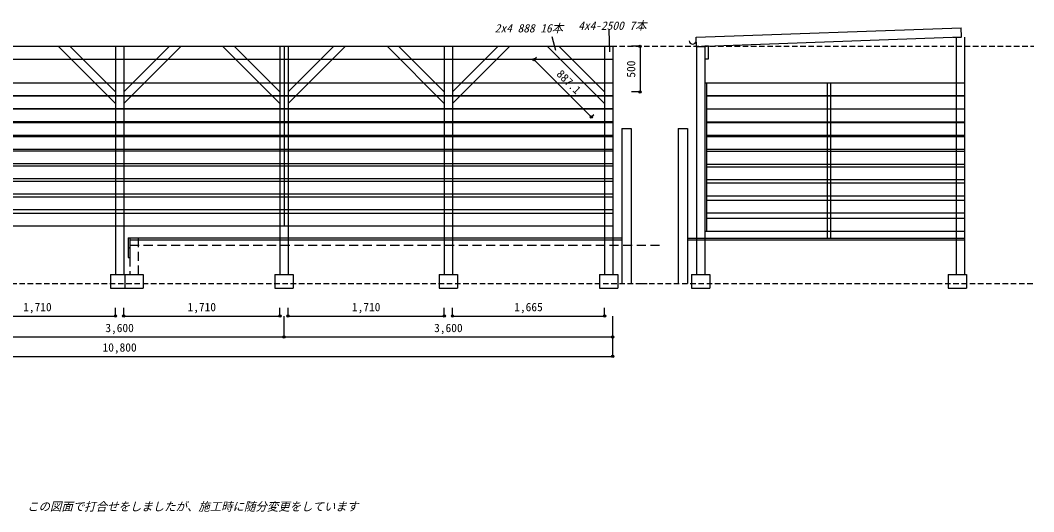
# Model space of a CAD drawing. Units: millimetres at full size, sheet at 1:50. Extents: x -10160 to 10686, y -6668 to 8430.
# Drawn here: x -411 to 10686, y -4599 to 783 of the extents above; entities that cross this region are included whole.
import ezdxf
from ezdxf.enums import TextEntityAlignment as Align

# ---------------------------------------------------------------- set-up
doc = ezdxf.new("R2010")
doc.units = ezdxf.units.MM
doc.header["$LTSCALE"] = 50
doc.header["$PDMODE"] = 32
doc.header["$PDSIZE"] = 25
doc.linetypes.add('DASHED1', pattern=[1.8, 1.2, -0.6])
doc.linetypes.add('DASHED2', pattern=[3, 2, -1])
doc.layers.add('0-B_文字', color=1, linetype='Continuous')
doc.layers.add('0-C_寸法', color=4, linetype='Continuous')
doc.styles.add('ＭＳ ゴシック', font='')
doc.styles.get('ＭＳ ゴシック').set_extended_font_data('MS Gothic')

msp = doc.modelspace()

# ---------------------------------------------------------------- linework, layer by layer
at = {"layer": '0-B_文字', "color": 7}
for p, q in [((6031.87, 673.19), (6041.3, 437.55)), ((5409.77, 607.21), (5447.47, 456.4)), ((6176.68, -401.18), (6276.68, -401.18)), ((6176.68, -401.18), (6176.68, -2101.18)), ((6276.68, -401.18), (6276.68, -2101.18)), ((6793.1, -401.18), (6893.1, -401.18)), ((6793.1, -401.18), (6793.1, -2101.18)), ((6893.1, -401.18), (6893.1, -2101.18))]:
    msp.add_line(p, q, dxfattribs=at)
at = {"layer": '0-B_文字', "color": 4}
for p, q in [((-5023.32, 498.82), (6076.68, 498.82)), ((631.68, -128.45), (4.4, 498.82)), ((631.68, -1.18), (131.68, 498.82)), ((631.68, 498.82), (721.68, 498.82)), ((721.68, -1.18), (1221.68, 498.82)), ((721.68, -128.46), (1348.96, 498.82)), ((2431.68, -128.45), (1804.4, 498.82)), ((2431.68, -1.18), (1931.68, 498.82)), ((2431.68, 498.82), (2521.68, 498.82)), ((2431.68, 498.82), (2521.68, 498.82)), ((2521.68, -1.18), (3021.68, 498.82)), ((2521.68, -128.45), (3148.96, 498.82)), ((4231.68, -128.45), (3604.4, 498.82)), ((4231.68, -1.18), (3731.68, 498.82)), ((4321.68, -128.45), (4948.96, 498.82)), ((4321.68, -1.18), (4821.68, 498.82)), ((5986.68, -128.45), (5359.4, 498.82)), ((5986.68, -1.18), (5486.68, 498.82)), ((5986.68, 498.82), (6076.68, 498.82)), ((6993.1, 497.83), (7083.1, 497.83)), ((-4860.97, 358.82), (6076.68, 358.82)), ((576.68, -2001.18), (934.68, -2001.18)), ((734.68, -2001.18), (734.68, -2151.18)), ((934.68, -2001.18), (934.68, -2151.18)), ((2376.68, -2001.18), (2576.68, -2001.18)), ((4176.68, -2001.18), (4376.68, -2001.18)), ((5931.68, -2001.18), (6131.68, -2001.18)), ((6938.1, -2002.17), (7138.1, -2002.17)), ((9748.1, -2002.17), (9948.1, -2002.17)), ((576.68, -2151.18), (934.68, -2151.18)), ((2376.68, -2151.18), (2576.68, -2151.18)), ((4176.68, -2151.18), (4376.68, -2151.18)), ((5931.68, -2151.18), (6131.68, -2151.18)), ((6938.1, -2152.17), (7138.1, -2152.17)), ((9748.1, -2152.17), (9948.1, -2152.17))]:
    msp.add_line(p, q, dxfattribs=at)
at = {"layer": '0-B_文字', "color": 2}
for p, q in [((-4723.32, 98.82), (6076.68, 98.82)), ((7083.1, 97.83), (9928.1, 97.83)), ((7103.1, 97.83), (7103.1, -1525.17)), ((9928.1, 97.83), (9928.1, -1525.17)), ((-4723.32, -41.18), (6076.68, -41.18)), ((-4723.32, -44.18), (6076.68, -44.18)), ((7103.1, -42.17), (9928.1, -42.17)), ((7103.1, -45.17), (9928.1, -45.17)), ((-4723.32, -184.18), (6076.68, -184.18)), ((-4723.32, -187.18), (6076.68, -187.18)), ((7103.1, -185.17), (9928.1, -185.17)), ((7103.1, -188.17), (9928.1, -188.17)), ((-4723.32, -327.18), (6076.68, -327.18)), ((7103.1, -328.17), (9928.1, -328.17)), ((-4723.32, -335.18), (6076.68, -335.18)), ((7103.1, -336.17), (9928.1, -336.17)), ((-4723.32, -475.18), (6076.68, -475.18)), ((-4723.32, -488.18), (6076.68, -488.18)), ((7103.1, -476.17), (9928.1, -476.17)), ((7103.1, -490.17), (9928.1, -490.17)), ((-4723.32, -628.18), (6076.68, -628.18)), ((7103.1, -630.17), (9928.1, -630.17)), ((7103.1, -651.17), (9928.1, -651.17)), ((7103.1, -791.17), (9928.1, -791.17)), ((7103.1, -820.17), (9928.1, -820.17)), ((7103.1, -960.17), (9928.1, -960.17)), ((7103.1, -998.17), (9928.1, -998.17)), ((7103.1, -1138.17), (9928.1, -1138.17)), ((7103.1, -1186.17), (9928.1, -1186.17)), ((7103.1, -1326.17), (9928.1, -1326.17)), ((7103.1, -1385.17), (9928.1, -1385.17)), ((7083.1, -1525.17), (9928.1, -1525.17))]:
    msp.add_line(p, q, dxfattribs=at)
at = {"layer": '0-B_文字'}
for p, q in [((769.68, -1601.18), (789.68, -1601.18)), ((769.68, -1601.18), (6176.68, -1601.18)), ((789.68, -1601.18), (789.68, -1814.18)), ((789.68, -1621.18), (6176.68, -1621.18)), ((6893.1, -1602.17), (9928.1, -1602.17)), ((6893.1, -1622.17), (9928.1, -1622.17)), ((769.68, -1706.18), (789.68, -1706.18)), ((769.68, -1709.18), (789.68, -1709.18))]:
    msp.add_line(p, q, dxfattribs=at)
at = {"layer": '0-B_文字', "color": 134, "linetype": 'DASHED2'}
for p, q in [((879.68, -1601.18), (879.68, -2001.18)), ((789.68, -1681.18), (6588.16, -1681.18)), ((789.68, -1814.18), (789.68, -2001.18))]:
    msp.add_line(p, q, dxfattribs=at)
at = {"layer": '0-B_文字', "color": 4, "linetype": 'DASHED1'}
for p, q in [((6391.72, -2101.18), (6474.71, -2101.18)), ((6474.71, -2101.18), (10685.61, -2101.18))]:
    msp.add_line(p, q, dxfattribs=at)
at = {"layer": '0-B_文字'}
msp.add_lwpolyline([(769.68, -1601.18), (769.68, -1814.18), (789.68, -1814.18)], dxfattribs=at)
at = {"layer": '0-B_文字', "color": 4, "linetype": 'DASHED1'}
msp.add_lwpolyline([(-9960.58, -2101.18), (6385.34, -2101.18), (6391.72, -2101.18)], dxfattribs=at)
at = {"layer": '0-C_寸法'}
for p, q in [((9893.04, 601.03), (9890.09, 700.99)), ((6993.1, 497.83), (9893.04, 601.03)), ((9803.1, 597.83), (9893.14, 597.83)), ((9838.1, 597.83), (9838.1, -2002.17)), ((9928.1, 597.83), (9928.1, -2002.17)), ((631.68, 498.82), (631.68, -2001.18)), ((721.68, 498.82), (721.68, -2001.18)), ((2431.68, 498.82), (2431.68, -2001.18)), ((2521.68, 498.82), (2521.68, -2001.18)), ((4231.68, 498.82), (4231.68, -2001.18)), ((4321.68, 498.82), (4321.68, -2001.18)), ((5986.68, 498.82), (5986.68, -2001.18)), ((6076.68, 498.82), (6076.68, -2001.18)), ((6374.94, 498.82), (6280.01, 498.82)), ((6374.94, 498.82), (6374.94, -1.18)), ((7083.1, 497.83), (7083.1, -2002.17)), ((5213.16, 352.58), (5240.6, 380.02)), ((5213.16, 352.58), (5840.44, -274.7)), ((8422.1, 97.83), (8422.1, -1602.17)), ((8462.1, 97.83), (8462.1, -1602.17)), ((6374.94, -1.18), (6280.01, -1.18)), ((5840.44, -274.7), (5867.88, -247.26)), ((576.68, -2001.18), (576.68, -2151.18)), ((2376.68, -2001.18), (2376.68, -2151.18)), ((2576.68, -2001.18), (2576.68, -2151.18)), ((4176.68, -2001.18), (4176.68, -2151.18)), ((4176.68, -2001.18), (4176.68, -2151.18)), ((4376.68, -2001.18), (4376.68, -2151.18)), ((5931.68, -2001.18), (5931.68, -2151.18)), ((6131.68, -2001.18), (6131.68, -2151.18)), ((6938.1, -2002.17), (6938.1, -2152.17)), ((7138.1, -2002.17), (7138.1, -2152.17)), ((9748.1, -2002.17), (9748.1, -2152.17)), ((9948.1, -2002.17), (9948.1, -2152.17)), ((631.68, -2455.81), (631.68, -2364.31)), ((721.68, -2455.81), (721.68, -2364.31)), ((2431.68, -2455.81), (2431.68, -2364.31)), ((2521.68, -2455.81), (2521.68, -2364.31)), ((4231.68, -2455.81), (4231.68, -2364.31)), ((4321.68, -2455.81), (4321.68, -2364.31)), ((5986.68, -2455.81), (5986.68, -2364.31)), ((-1078.32, -2455.81), (631.68, -2455.81)), ((721.68, -2455.81), (2431.68, -2455.81)), ((2476.68, -2684.59), (2476.68, -2455.81)), ((2521.68, -2455.81), (4231.68, -2455.81)), ((4321.68, -2455.81), (5986.68, -2455.81)), ((6076.68, -2684.59), (6076.68, -2455.81)), ((6076.68, -2898.11), (6076.68, -2623.58)), ((-1123.32, -2684.59), (2476.68, -2684.59)), ((2476.68, -2684.59), (6076.68, -2684.59)), ((-4723.32, -2898.11), (6076.68, -2898.11))]:
    msp.add_line(p, q, dxfattribs=at)
at = {"layer": '0-C_寸法', "linetype": 'DASHED1'}
msp.add_line((-9960.58, 498.82), (10685.61, 498.82), dxfattribs=at)
at = {"layer": '0-C_寸法', "color": 2}
for p, q in [((2476.68, 498.82), (2476.68, -1468.18)), ((6076.68, 98.82), (6076.68, -41.18)), ((6076.68, -44.18), (6076.68, -184.18)), ((6076.68, -187.18), (6076.68, -327.18)), ((6076.68, -335.18), (6076.68, -475.18)), ((6076.68, -488.18), (6076.68, -628.18)), ((-4723.32, -646.18), (6076.68, -646.18)), ((6076.68, -646.18), (6076.68, -786.18)), ((-4723.32, -786.18), (6076.68, -786.18)), ((-4723.32, -809.18), (6076.68, -809.18)), ((6076.68, -809.18), (6076.68, -949.18)), ((-4723.32, -949.18), (6076.68, -949.18)), ((-4723.32, -977.18), (6076.68, -977.18)), ((6076.68, -977.18), (6076.68, -1117.18)), ((-4723.32, -1117.18), (6076.68, -1117.18)), ((-4723.32, -1150.18), (6076.68, -1150.18)), ((6076.68, -1150.18), (6076.68, -1290.18)), ((-4723.32, -1290.18), (6076.68, -1290.18)), ((-4723.32, -1328.18), (6076.68, -1328.18)), ((6076.68, -1328.18), (6076.68, -1468.18)), ((-4723.32, -1468.18), (6076.68, -1468.18))]:
    msp.add_line(p, q, dxfattribs=at)
at = {"layer": '0-C_寸法'}
for points in [[(6993.1, 497.83), (6988.55, 597.73), (9890.09, 700.99)], [(6993.1, 497.83), (6993.1, -715.64), (6993.1, -2002.17)]]:
    msp.add_lwpolyline(points, dxfattribs=at)
msp.add_lwpolyline([(7083.27, 360.93), (7123.27, 360.93), (7123.27, 500.93), (7083.27, 500.93)], close=True, dxfattribs=at)
msp.add_arc((6950.37, 559.03), 37.45, 181.24536, 1.24536, dxfattribs=at)
at = {"layer": '0-C_寸法', "color": 7}
for p in [(6374.94, 498.82), (5213.16, 352.58), (6374.94, -1.18), (5840.44, -274.7), (631.68, -2455.81), (721.68, -2455.81), (2431.68, -2455.81), (2521.68, -2455.81), (4231.68, -2455.81), (4321.68, -2455.81), (5986.68, -2455.81), (2476.68, -2684.59), (6076.68, -2684.59), (6076.68, -2898.11)]:
    msp.add_point(p, dxfattribs=at)

# ---------------------------------------------------------------- texts
at = {"layer": '0-B_文字', "color": 7, "style": 'ＭＳ ゴシック', "oblique": 15}
for s, p in [('4x4-2500 7本', (5698.08, 651.03)), ('2x4 888 16本', (4784.38, 622.79)), ('この図面で打合せをしましたが、施工時に随分変更をしています', (-336.17, -4616.15))]:
    msp.add_text(s, height=91.64, dxfattribs=at).set_placement(p, align=Align.BOTTOM_LEFT)
at = {"layer": '0-C_寸法', "color": 7, "style": 'ＭＳ ゴシック'}
for s, rotation, p in [('500', 90, (6349.94, 155.07)), ('887.1', 315, (5433.99, 167.1))]:
    msp.add_text(s, height=91.64, rotation=rotation, dxfattribs=at).set_placement(p, align=Align.BOTTOM_LEFT)
for s, p in [('1,710', (-379.57, -2430.81)), ('1,710', (1420.43, -2430.81)), ('1,710', (3220.43, -2430.81)), ('1,665', (4997.93, -2430.81)), ('3,600', (520.43, -2659.59)), ('3,600', (4120.43, -2659.59)), ('10,800', (489.18, -2873.11))]:
    msp.add_text(s, height=91.64, dxfattribs=at).set_placement(p, align=Align.BOTTOM_LEFT)

doc.saveas('drawing.dxf')
